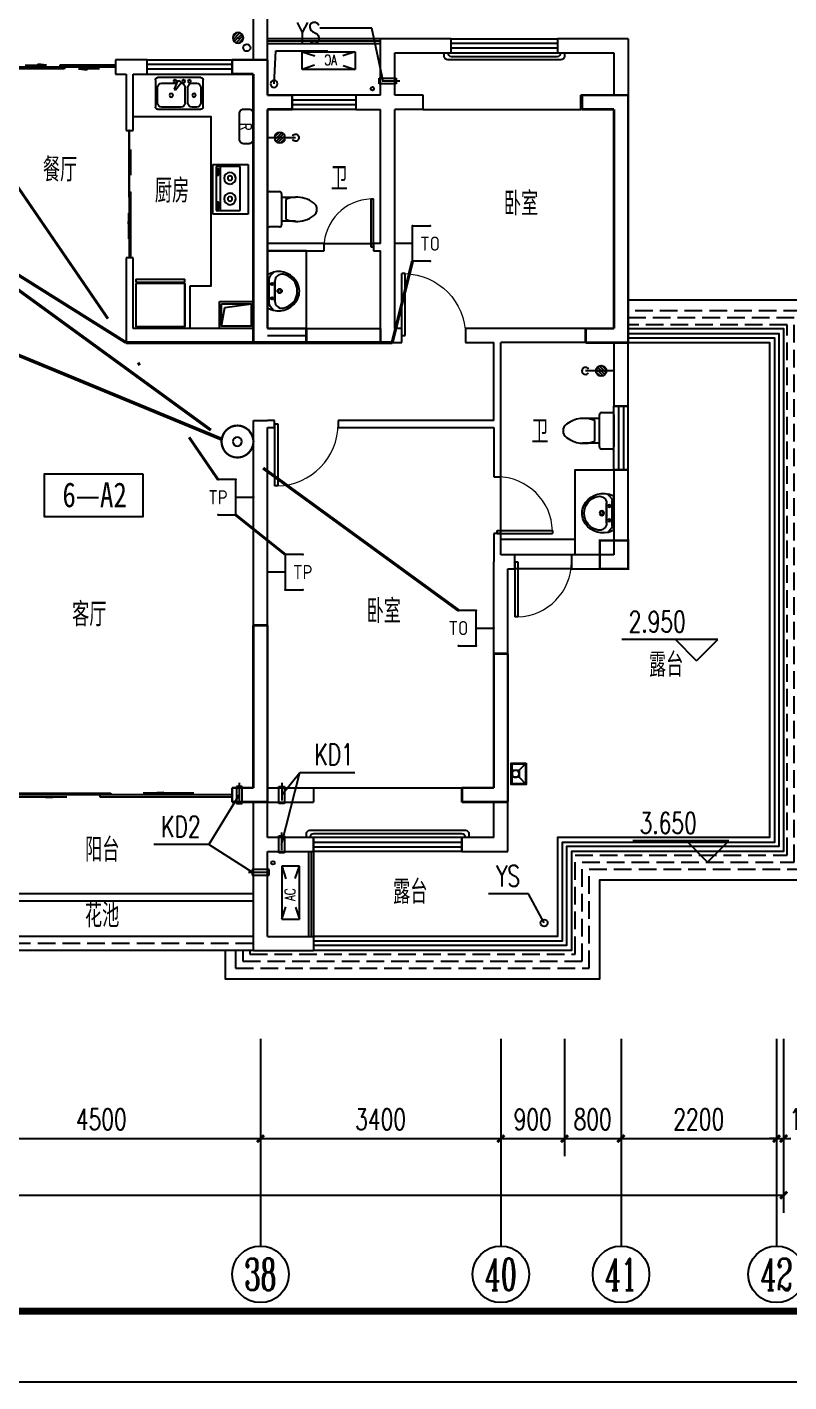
# Model space of a CAD drawing. Extents: x -993182 to -819982, y 169304 to 600104.
# Drawn here: x -845848 to -835075, y 362504 to 381671 of the extents above; entities that cross this region are included whole.
import ezdxf
from ezdxf.enums import TextEntityAlignment as Align

# ---------------------------------------------------------------- set-up
doc = ezdxf.new("R2010")
doc.units = 0
doc.header["$LTSCALE"] = 1000
doc.header["$MEASUREMENT"] = 0
doc.linetypes.add('DASH', pattern=[0.35, 0.25, -0.1])
for name, color, linetype in [('AXIS', 3, 'Continuous'), ('AXIS_TEXT', 7, 'Continuous'), ('DIM_ELEV', 3, 'Continuous'), ('DIM_LEAD', 3, 'Continuous'), ('EQUIP-安防', 3, 'Continuous'), ('EQUIP-通讯', 3, 'Continuous'), ('kan', 146, 'Continuous'), ('KTIAO', 124, 'Continuous'), ('PUB_TEXT', 7, 'Continuous'), ('PUB_TITLE', 146, 'Continuous'), ('VPIPE-污水', 2, 'Continuous'), ('WALL', 4, 'Continuous'), ('WINDOW', 2, 'Continuous'), ('WIRE-信号', 4, 'TG_S'), ('WIRE-网络', 6, 'TG_TD'), ('WIRE-通讯', 4, 'TG_TP'), ('冷凝水管', 6, 'Continuous'), ('家具', 187, 'Continuous'), ('屋面', 139, 'Continuous'), ('文字2', 7, 'Continuous'), ('栏杆', 169, 'Continuous'), ('空调、空调洞', 66, 'Continuous'), ('面层', 215, 'Continuous')]:
    doc.layers.add(name, color=color, linetype=linetype)
doc.layers.add('RENDERING', color=125, linetype='Continuous', lineweight=13)
doc.styles.add('-宋体', font='', dxfattribs={"width": 0.8})
doc.styles.add('_ROMANC', font='romanc__.ttf', dxfattribs={"width": 0.700005})
doc.styles.add('_SIMPLEX', font='SIMPLEX.shx', dxfattribs={"width": 0.75})
doc.styles.add('_TCH_AXIS', font='COMPLEX', dxfattribs={"bigfont": 'GBCBIG'})
doc.styles.add('_TCH_DIM', font='SIMPLEX', dxfattribs={"bigfont": 'GBCBIG'})
doc.styles.add('_TCH_DIM_T3', font='SIMPLEX', dxfattribs={"width": 0.705882, "bigfont": 'GBCBIG'})
doc.styles.add('_TEL_ATTDEF', font='GBENOR', dxfattribs={"width": 0.8, "height": 3, "bigfont": 'GBCBIG'})
doc.styles.add('_TEL_DIM', font='ICED', dxfattribs={"width": 0.8, "height": 3.5, "bigfont": 'BZHZ'})
doc.styles.add('COMPLEX', font='COMPLEX')
doc.styles.add('DIM_FONT', font='simplex_.ttf', dxfattribs={"width": 0.7, "bigfont": 'GBCBIG'})
doc.styles.get("Standard").update_dxf_attribs({"font": 'gbenor.shx', "bigfont": 'gbcbig.shx'})
doc.styles.add('TG_LINETYPE', font='ICED', dxfattribs={"width": 0.8, "height": 2, "bigfont": 'BZHZ'})
doc.styles.get('-宋体').set_extended_font_data('SimSun')
doc.linetypes.add('TG_S', pattern='A,1,-0.3,["S",TG_LINETYPE,S=0.1,R=0,X=-0.23,Y=-0.1],0', length=1.3)
doc.linetypes.add('TG_TD', pattern='A,1,-0.45,["TD",TG_LINETYPE,S=0.1,R=0,X=-0.38,Y=-0.1],0', length=1.45)
doc.linetypes.add('TG_TD+TV', pattern='A,1,-0.9,["TD+TV",TG_LINETYPE,S=0.1,R=0,X=-0.82,Y=-0.1],0', length=1.9)
doc.linetypes.add('TG_TP', pattern='A,1,-0.45,["TP",TG_LINETYPE,S=0.1,R=0,X=-0.38,Y=-0.1],0', length=1.45)
doc.linetypes.add('TG_WS', pattern='A,1,-0.45,["WS",TG_LINETYPE,S=0.1,R=0,X=-0.38,Y=-0.1],0', length=1.45)
doc.dimstyles.new('_TCH_ARCH&&100', dxfattribs={"dimtxt": 297.5, "dimasz": 100, "dimexe": 250, "dimexo": 300, "dimgap": 126.25, "dimtad": 1, "dimdec": 0, "dimzin": 0, "dimdsep": 46, "dimtxsty": '_TCH_DIM_T3', "dimblk": 'ARCHTICK', "dimcen": 0.09, "dimclrt": 7, "dimazin": 2, "dimtfac": 1, "dimtdec": 0, "dimtix": 1, "dimtmove": 2, "dimatfit": 3, "dimfxl": 0, "dimtolj": 1, "dimtzin": 0, "dimarcsym": 0})

# ---------------------------------------------------------------- blocks, each defined once
blk = doc.blocks.new('ASDGFSDFGGDF')
at = {"layer": '家具'}
for p, q in [((695, -609), (695, 0)), ((695, -609), (695, 0)), ((0, -670), (0, -629)), ((0, -629), (28, -629)), ((0, -670), (695, -670)), ((28, -629), (28, -609)), ((695, -609), (666, -609)), ((666, -609), (666, -629)), ((666, -629), (695, -629)), ((695, -629), (695, -670))]:
    blk.add_line(p, q, dxfattribs=at)
for points in [[(0, -609), (0, 0), (695, 0), (695, -609)], [(666, -609), (28, -609), (28, -629), (666, -629)]]:
    blk.add_lwpolyline(points, close=True, dxfattribs=at)
blk = doc.blocks.new('sdfdsfgf')
at = {"layer": '家具'}
for points in [[(1414289, 21341), (1413809, 21341), (1413809, 20961), (1414289, 20961), (1414289, 21341)], [(1414259, 20991), (1414211, 21259), (1413839, 21311)]]:
    blk.add_lwpolyline(points, dxfattribs=at)
blk.add_lwpolyline([(1414259, 21311), (1413839, 21311), (1413839, 20991), (1414259, 20991)], close=True, dxfattribs=at)
blk = doc.blocks.new('A$C685A49D5')
at = {"layer": '家具'}
for p, q in [((0, 31), (0, 419)), ((31, 450), (644, 450)), ((340, 402), (325, 393)), ((369, 391), (408, 287)), ((675, 419), (675, 31)), ((31, 307), (31, 92)), ((153, 368), (92, 368)), ((215, 92), (215, 307)), ((256, 307), (256, 92)), ((390, 277), (320, 363)), ((583, 368), (377, 368)), ((408, 287), (390, 277)), ((644, 92), (644, 307)), ((644, 0), (31, 0)), ((92, 31), (153, 31)), ((317, 31), (583, 31))]:
    blk.add_line(p, q, dxfattribs=at)
for centre, radius in [((194, 399), 20.5), ((276, 399), 20.5), ((399, 399), 20.5), ((128, 199), 25.6), ((450, 199), 25.6)]:
    blk.add_circle(centre, radius, dxfattribs=at)
for centre, radius, start, end in [((31, 419), 30.7, 90, 180), ((335, 376), 20.5, 120, 219.4623), ((350, 384), 20.5, 20.5377, 120), ((644, 419), 30.7, 0, 90), ((92, 307), 61.4, 90, 180), ((153, 307), 61.4, 0, 90), ((317, 307), 61.4, 90, 180), ((583, 307), 61.4, 0, 90), ((31, 31), 30.7, 180, 270), ((92, 92), 61.4, 180, 270), ((153, 92), 61.4, 270, 0), ((317, 92), 61.4, 180, 270), ((583, 92), 61.4, 270, 0), ((644, 31), 30.7, 270, 0)]:
    blk.add_arc(centre, radius, start, end, dxfattribs=at)
at = {"layer": '家具', "style": 'DIM_FONT', "width": 0.8, "flags": 9}
for tag in ['YSIZE', 'XSIZE']:
    blk.add_attdef(tag, (338, 450), '', height=0.5, rotation=270, dxfattribs=at)
blk = doc.blocks.new('$plan$00001601')
at = {"layer": '家具'}
for p, q in [((-350, 16), (350, 16)), ((-350, -484), (-350, 16)), ((350, 16), (350, -484)), ((-323, -98), (-323, -440)), ((299, -98), (-323, -98)), ((299, -440), (299, -98)), ((350, -484), (-350, -484)), ((-323, -384), (299, -384)), ((-323, -440), (299, -440)), ((-291, -407), (-291, -418)), ((-216, -416), (-280, -416)), ((-280, -416), (-280, -433)), ((-280, -433), (-216, -433)), ((-216, -433), (-216, -416)), ((-199, -408), (-199, -418)), ((182, -407), (182, -418)), ((193, -416), (193, -433)), ((257, -416), (193, -416)), ((193, -433), (257, -433)), ((257, -433), (257, -416)), ((274, -408), (274, -418))]:
    blk.add_line(p, q, dxfattribs=at)
for points in [[(-199, -408, 0.259034), (-201, -404, 0.076276), (-213, -399, 0.036515), (-226, -397, 0.026615), (-245, -396, 0.026615), (-264, -397, 0.036515), (-277, -399, 0.076276), (-289, -404, 0.259034), (-291, -408, 0.078462), (-291, -409, 0.056762)], [(-199, -418, 0.259034), (-201, -415, 0.076276), (-213, -410, 0.036515), (-226, -407, 0.026615), (-245, -406, 0.026615), (-264, -407, 0.036515), (-277, -410, 0.076276), (-289, -415, 0.259034), (-291, -418, 0.259034), (-289, -422, 0.056762), (-280, -426, 0.036515)], [(-216, -427, 0.008736), (-213, -427, 0.076276), (-201, -422, 0.259034), (-199, -418, 0.259034)], [(274, -408, 0.259034), (272, -404, 0.076276), (260, -399, 0.036515), (247, -397, 0.026615), (228, -396, 0.026615), (209, -397, 0.036515), (196, -399, 0.076276), (184, -404, 0.259034), (182, -408, 0.078462), (182, -409, 0.056762)], [(274, -418, 0.259034), (272, -415, 0.076276), (260, -410, 0.036515), (247, -407, 0.026615), (228, -406, 0.026615), (209, -407, 0.036515), (196, -410, 0.076276), (184, -415, 0.259034), (182, -418, 0.259034), (184, -422, 0.056762), (193, -426, 0.036515)], [(257, -427, 0.008736), (260, -427, 0.076276), (272, -422, 0.259034), (274, -418, 0.259034)]]:
    blk.add_lwpolyline(points, format="xyb", dxfattribs=at)
for centre, radius, start, end in [((-158, -243), 82.5, 0.964, 0), ((134, -243), 82.5, 180, 179.036), ((-158, -243), 31.6, 0.6532, 0), ((134, -243), 31.6, 180, 179.3468)]:
    blk.add_arc(centre, radius, start, end, dxfattribs=at)
blk = doc.blocks.new('A$C3451006C')
blk.add_lwpolyline([(-50, 330), (-50, -30, 0.414214), (10, -90), (90, -90, 0.414214), (150, -30), (150, 330, 0.414214), (90, 390), (10, 390, 0.414214)], format="xyb", close=True)
at = {"style": '_SIMPLEX', "width": 0.8}
blk.add_text('R', height=150, rotation=270, dxfattribs=at).set_placement((-32, 144), align=Align.CENTER)
blk = doc.blocks.new('90304092557924')
at = {"layer": 'KTIAO'}
for p, q in [((-375, 125), (-198, 66)), ((-375, 125), (-375, -125)), ((375, 125), (-375, 125)), ((375, 125), (198, 66)), ((375, -125), (375, 125)), ((-203, -68), (-375, -125)), ((-375, -125), (375, -125)), ((200, -67), (375, -125))]:
    blk.add_line(p, q, dxfattribs=at)
at = {"layer": 'KTIAO', "style": '_ROMANC', "width": 0.7}
blk.add_text('AC', height=148.6, dxfattribs=at).set_placement((-113, -66))
at = {"layer": 'KTIAO', "style": 'DIM_FONT', "oblique": 0, "width": 0.6, "flags": 9}
for tag in ['XSIZE', 'YSIZE']:
    blk.add_attdef(tag, (-375, -125), '', height=0.5, dxfattribs=at)
blk = doc.blocks.new('M_E6')
for p, q in [((-240, 0), (-270, -79)), ((240, 0), (-240, 0)), ((-237, 0), (239, 0)), ((240, 0), (270, -79)), ((-213, -36), (-271, -91)), ((-179, -23), (181, -23)), ((141, -105), (-141, -105)), ((-141, -105), (141, -105)), ((217, -37), (274, -95))]:
    blk.add_line(p, q)
for centre, radius in [((-99, -65), 16.3), ((2, -172), 31.6), ((2, -172), 23), ((101, -65), 16.3)]:
    blk.add_circle(centre, radius)
for centre, radius, start, end in [((28, -152), 307, 166.1751, 244.7296), ((-141, -205), 100, 90, 190.5602), ((-179, -73), 50, 90, 133.181), ((-28, -152), 307, 297.0639, 13.8249), ((141, -205), 100, 349.4398, 90), ((181, -73), 50, 44.5607, 90), ((0, -179), 243, 190.5602, 349.4398), ((0, -201), 250, 245.8071, 296.4628), ((28, -152), 307, 266.589, 266.5936)]:
    blk.add_arc(centre, radius, start, end)
at = {"width": 0.8, "flags": 9}
for tag in ['XSIZE', 'YSIZE']:
    blk.add_attdef(tag, (0, 0), '', height=0.5, dxfattribs=at)
blk = doc.blocks.new('1')
for p, q in [((-550, -239), (-550, 201)), ((-520, 231), (-380, 231)), ((-350, 201), (-350, 151)), ((-350, 151), (-350, -189)), ((-350, 151), (-154, 151)), ((-289, 121), (-289, -159)), ((-154, -189), (-350, -189)), ((-350, -189), (-350, -239)), ((-380, -269), (-520, -269))]:
    blk.add_line(p, q)
for centre, radius, start, end in [((-520, 201), 30, 90, 180), ((-380, 201), 30, 360, 90), ((-137, -247), 398, 92.544, 112.5495), ((-137, -247), 398, 53.3619, 92.544), ((40, -19), 110, 303.4509, 56.5491), ((-137, 208), 398, 247.4505, 267.456), ((-137, 208), 398, 267.456, 306.6381), ((-520, -239), 30, 180, 270), ((-380, -239), 30, 270, 360)]:
    blk.add_arc(centre, radius, start, end)
blk = doc.blocks.new('A$C6A1B0631')
at = {"layer": '家具'}
for p, q in [((0, 527), (0, 667)), ((30, 697), (470, 697)), ((500, 667), (500, 527)), ((470, 497), (30, 497)), ((80, 497), (80, 267)), ((390, 437), (110, 437)), ((420, 497), (420, 267))]:
    blk.add_line(p, q, dxfattribs=at)
for centre, radius, start, end in [((30, 667), 30, 90, 180), ((470, 667), 30, 0, 90), ((30, 527), 30, 180, 270), ((477, 284), 398, 157.4505, 216.6381), ((23, 284), 398, 323.3619, 22.5495), ((470, 527), 30, 270, 0), ((250, 108), 110, 213.4509, 326.5491)]:
    blk.add_arc(centre, radius, start, end, dxfattribs=at)
blk = doc.blocks.new('$lvtry$00000168')
at = {"color": 0}
blk.add_line((0, 0), (0, -395), dxfattribs=at)
blk.add_arc((0, -395), 50, 121.0332, 58.9668, dxfattribs=at)
for p in [(0, 0), (0, -223)]:
    blk.add_point(p, dxfattribs=at)
blk = doc.blocks.new('$lvtry$00000171')
for p, q in [((-74, 11), (-11, 74)), ((-70, -27), (27, 70)), ((-53, -53), (53, 53)), ((-27, -70), (70, 27)), ((11, -74), (74, -11))]:
    blk.add_line(p, q)
blk.add_circle((0, 0), 75)
blk.add_point((0, 0))
blk = doc.blocks.new('A$C6BE329BC')
at = {"layer": '家具'}
blk.add_blockref('$lvtry$00000168', (75, 445), dxfattribs=at)
at = {"layer": '家具', "rotation": 180}
blk.add_blockref('$lvtry$00000171', (75, 271), dxfattribs=at)
blk = doc.blocks.new('TRHH')
at = {"color": 6}
for centre in [(-249202, -461390), (-252617, -471151)]:
    blk.add_circle(centre, 50, dxfattribs=at)
blk = doc.blocks.new('A$C72BA2012')
at = {"color": 6}
for p, q in [((100, 200), (0, 300)), ((11, 290), (10, 290)), ((10, 290), (10, 10)), ((200, 290), (10, 290)), ((200, 10), (200, 290)), ((100, 100), (0, 0)), ((10, 10), (200, 10))]:
    blk.add_line(p, q, dxfattribs=at)
blk.add_lwpolyline([(0, 300), (0, 0), (210, 0), (210, 300), (0, 300)], dxfattribs=at)
blk.add_lwpolyline([(200, 100), (200, 200), (100, 200), (100, 100)], close=True, dxfattribs=at)
blk.add_circle((150, 150), 50, dxfattribs=at)
blk = doc.blocks.new('q2')
at = {"color": 3, "const_width": 35}
for points in [[(-477546, -362041), (-477046, -362041)], [(-477546, -362241), (-477546, -362041)], [(-477046, -362541), (-477046, -362041)], [(-477546, -362241), (-477246, -362241)], [(-477246, -362741), (-477246, -362241)], [(-477046, -362541), (-476696, -362541)], [(-476696, -362541), (-476696, -362741)], [(-472596, -362541), (-471946, -362541)], [(-472596, -362741), (-472596, -362541)], [(-471946, -366041), (-471946, -362541)], [(-477246, -366041), (-477246, -362741)], [(-477046, -365841), (-477046, -362741)], [(-477046, -362741), (-476696, -362741)], [(-472596, -362741), (-472146, -362741)], [(-472146, -365841), (-472146, -362741)], [(-477046, -365841), (-476496, -365841)], [(-476496, -365841), (-476496, -366041)], [(-472546, -365841), (-472146, -365841)], [(-472546, -366041), (-472546, -365841)], [(-477246, -366041), (-476496, -366041)], [(-472546, -366041), (-471946, -366041)], [(-477246, -372341), (-477246, -370041)], [(-477246, -370041), (-477046, -370041)], [(-477046, -372541), (-477046, -370041)], [(-473846, -372341), (-473846, -370441)], [(-473846, -370441), (-473646, -370441)], [(-473646, -372541), (-473646, -370441)], [(-477546, -372341), (-477246, -372341)], [(-477546, -372541), (-477546, -372341)], [(-474296, -372341), (-473846, -372341)], [(-474296, -372541), (-474296, -372341)], [(-477546, -372541), (-477046, -372541)], [(-474296, -372541), (-473646, -372541)]]:
    blk.add_lwpolyline(points, dxfattribs=at)
blk.add_lwpolyline([(-472346, -368841), (-472346, -369241), (-471946, -369241), (-471946, -368841)], close=True, dxfattribs=at)
blk = doc.blocks.new('A$C06D6341B')
at = {"layer": '空调、空调洞', "linetype": 'DASH'}
for p, q in [((80, 290), (0, 290)), ((0, 290), (0, 50)), ((40, 0), (40, 340)), ((80, 50), (80, 290)), ((0, 50), (80, 50))]:
    blk.add_line(p, q, dxfattribs=at)
blk = doc.blocks.new('kt')
at = {"layer": 'DIM_LEAD'}
for p, q in [((-393367, -787455), (-394104, -787455)), ((-393207, -788204), (-393367, -787455)), ((-393207, -788204), (-393367, -787455)), ((-393207, -788204), (-393367, -787455)), ((-393207, -788204), (-393367, -787455)), ((-393207, -788204), (-393367, -787455)), ((-394644, -799004), (-394388, -797985)), ((-394644, -799004), (-394388, -797985)), ((-394644, -799004), (-394388, -797985)), ((-394644, -799004), (-394388, -797985)), ((-394644, -799004), (-394388, -797985)), ((-394642, -798304), (-394388, -797985)), ((-394388, -797985), (-393607, -797985)), ((-395244, -798304), (-395672, -799004)), ((-395244, -798304), (-395672, -799004)), ((-395244, -798304), (-395672, -799004)), ((-395244, -798304), (-395672, -799004)), ((-395244, -798304), (-395672, -799004)), ((-395672, -799004), (-396453, -799004)), ((-395062, -799397), (-395672, -799004))]:
    blk.add_line(p, q, dxfattribs=at)
at = {"layer": 'VPIPE-污水'}
blk.add_circle((-395136, -787733, -76424), 50, dxfattribs=at)
at = {"layer": '冷凝水管'}
for centre in [(-393360, -788311, -76424), (-394766, -799264, -76424)]:
    blk.add_circle(centre, 25, dxfattribs=at)
at = {"layer": '家具', "yscale": -1, "rotation": 90.00000000000001}
blk.add_blockref('$lvtry$00000171', (-395260, -787592, -76424), dxfattribs=at)
at = {"layer": '空调、空调洞', "xscale": -1}
for p, rotation in [((-392974, -788164, -76424), 90), ((-394682, -798134, -76424), 180), ((-394684, -798834, -76424), 180)]:
    blk.add_blockref('A$C06D6341B', p, dxfattribs=dict(at, rotation=rotation))
at = {"layer": '空调、空调洞'}
for p, rotation in [((-395204, -798134, -76424), 180), ((-395112, -799357, -76424), 270)]:
    blk.add_blockref('A$C06D6341B', p, dxfattribs=dict(at, rotation=rotation))
at = {"layer": 'DIM_LEAD', "color": 7, "style": '_TCH_DIM', "width": 0.705882}
for s, p in [('KD1', (-394182, -797880)), ('KD2', (-396348, -798899))]:
    blk.add_text(s, height=297.5, dxfattribs=at).set_placement(p)
blk = doc.blocks.new('$DorLib2D$00000131')
at = {"color": 0, "linetype": 'Continuous'}
for p, q in [((0.15, 0.125), (0.2319, 0.1973)), ((0.2319, 0.1973), (0.2319, 0.125)), ((-0.5, 0.125), (-0.5, 0)), ((0.0192, 0.125), (-0.5, 0.125)), ((0.0192, 0), (0.0192, 0.125)), ((0.35, 0.125), (0.15, 0.125)), ((-0.5, 0), (0.0192, 0)), ((-0.024, 0), (0.5, 0)), ((-0.024, -0.125), (-0.024, 0)), ((0.5, 0), (0.5, -0.125)), ((-0.35, -0.125), (-0.15, -0.125)), ((-0.2319, -0.1973), (-0.2319, -0.125)), ((-0.15, -0.125), (-0.2319, -0.1973)), ((0.5, -0.125), (-0.024, -0.125))]:
    blk.add_line(p, q, dxfattribs=at)
blk = doc.blocks.new('$DorLib2D$00000001')
for p, q in [((0.45, 0.975), (0.5, 0.975)), ((0.45, 0), (0.45, 0.975)), ((0.5, 0), (0.5, 0.975)), ((0.5, 0), (0.45, 0))]:
    blk.add_line(p, q)
at = {"lineweight": 13}
blk.add_arc((0.475, 0), 0.975, 91.4693, 180, dxfattribs=at)
blk = doc.blocks.new('$WINLIB2D$00000001')
at = {"color": 0}
for points in [[(-0.5, 0.5), (-0.5, -0.5)], [(-0.5, 0.5), (0.5, 0.5)], [(0.5, -0.5), (0.5, 0.5)], [(0.5, 0.1667), (-0.5, 0.1667)], [(0.5, -0.1667), (-0.5, -0.1667)], [(-0.5, -0.5), (0.5, -0.5)]]:
    blk.add_lwpolyline(points, dxfattribs=at)
blk = doc.blocks.new('_AXISO')
blk.add_circle((0, 0), 0.5)
at = {"layer": 'AXIS_TEXT', "style": 'COMPLEX', "width": 1.041667}
blk.add_attdef('A', text='', height=0.56, dxfattribs=at).set_placement((-0.25, -0.28), (0.25, -0.28), align=Align.FIT)
blk = doc.blocks.new('_ArchTick')
at = {"color": 0, "linetype": 'ByBlock', "const_width": 0.4}
blk.add_lwpolyline([(-0.5, -0.5), (0.5, 0.5)], dxfattribs=at)
blk = doc.blocks.new('*D352')
at = {"layer": 'AXIS', "color": 0, "lineweight": -2}
for p, q in [((-256409, -376960), (-256409, -379424)), ((-196309, -376960), (-196309, -379424)), ((-256409, -379174), (-196309, -379174))]:
    blk.add_line(p, q, dxfattribs=at)
at = {"layer": 'Defpoints', "color": 0}
for p in [(-256409, -376660), (-196309, -376660), (-196309, -379174)]:
    blk.add_point(p, dxfattribs=at)
at = {"layer": 'AXIS', "color": 0, "lineweight": -2, "xscale": 100, "yscale": 100, "zscale": 100, "rotation": 180}
blk.add_blockref('_ArchTick', (-256409, -379174), dxfattribs=at)
at = {"layer": 'AXIS', "color": 0, "lineweight": -2, "xscale": 100, "yscale": 100, "zscale": 100}
blk.add_blockref('_ArchTick', (-196309, -379174), dxfattribs=at)
at = {"layer": 'AXIS', "color": 7, "insert": (-226359, -378899), "char_height": 297.5, "attachment_point": 5, "style": '_TCH_DIM_T3'}
blk.add_mtext('\\A1;60100', dxfattribs=at)
blk = doc.blocks.new('*D374')
at = {"layer": 'AXIS', "color": 0, "lineweight": -2}
for p, q in [((-208209, -376960), (-208209, -378624)), ((-203709, -376960), (-203709, -378624)), ((-208209, -378374), (-203709, -378374))]:
    blk.add_line(p, q, dxfattribs=at)
at = {"layer": 'Defpoints', "color": 0}
for p in [(-208209, -376660), (-203709, -376660), (-203709, -378374)]:
    blk.add_point(p, dxfattribs=at)
at = {"layer": 'AXIS', "color": 0, "lineweight": -2, "xscale": 100, "yscale": 100, "zscale": 100, "rotation": 180}
blk.add_blockref('_ArchTick', (-208209, -378374), dxfattribs=at)
at = {"layer": 'AXIS', "color": 0, "lineweight": -2, "xscale": 100, "yscale": 100, "zscale": 100}
blk.add_blockref('_ArchTick', (-203709, -378374), dxfattribs=at)
at = {"layer": 'AXIS', "color": 7, "insert": (-205959, -378099), "char_height": 297.5, "attachment_point": 5, "style": '_TCH_DIM_T3'}
blk.add_mtext('\\A1;4500', dxfattribs=at)
blk = doc.blocks.new('*D375')
at = {"layer": 'AXIS', "color": 0, "lineweight": -2}
for p, q in [((-203709, -376960), (-203709, -378624)), ((-200309, -376960), (-200309, -378624)), ((-203709, -378374), (-200309, -378374))]:
    blk.add_line(p, q, dxfattribs=at)
at = {"layer": 'Defpoints', "color": 0}
for p in [(-203709, -376660), (-200309, -376660), (-200309, -378374)]:
    blk.add_point(p, dxfattribs=at)
at = {"layer": 'AXIS', "color": 0, "lineweight": -2, "xscale": 100, "yscale": 100, "zscale": 100, "rotation": 180}
blk.add_blockref('_ArchTick', (-203709, -378374), dxfattribs=at)
at = {"layer": 'AXIS', "color": 0, "lineweight": -2, "xscale": 100, "yscale": 100, "zscale": 100}
blk.add_blockref('_ArchTick', (-200309, -378374), dxfattribs=at)
at = {"layer": 'AXIS', "color": 7, "insert": (-202009, -378099), "char_height": 297.5, "attachment_point": 5, "style": '_TCH_DIM_T3'}
blk.add_mtext('\\A1;3400', dxfattribs=at)
blk = doc.blocks.new('*D376')
at = {"layer": 'AXIS', "color": 0, "lineweight": -2}
for p, q in [((-200309, -376960), (-200309, -378624)), ((-199409, -376960), (-199409, -378624)), ((-200309, -378374), (-199409, -378374))]:
    blk.add_line(p, q, dxfattribs=at)
at = {"layer": 'Defpoints', "color": 0}
for p in [(-200309, -376660), (-199409, -376660), (-199409, -378374)]:
    blk.add_point(p, dxfattribs=at)
at = {"layer": 'AXIS', "color": 0, "lineweight": -2, "xscale": 100, "yscale": 100, "zscale": 100, "rotation": 180}
blk.add_blockref('_ArchTick', (-200309, -378374), dxfattribs=at)
at = {"layer": 'AXIS', "color": 0, "lineweight": -2, "xscale": 100, "yscale": 100, "zscale": 100}
blk.add_blockref('_ArchTick', (-199409, -378374), dxfattribs=at)
at = {"layer": 'AXIS', "color": 7, "insert": (-199859, -378099), "char_height": 297.5, "attachment_point": 5, "style": '_TCH_DIM_T3'}
blk.add_mtext('\\A1;900', dxfattribs=at)
blk = doc.blocks.new('*D377')
at = {"layer": 'AXIS', "color": 0, "lineweight": -2}
for p, q in [((-199409, -376960), (-199409, -378624)), ((-198609, -376960), (-198609, -378624)), ((-199409, -378374), (-198609, -378374))]:
    blk.add_line(p, q, dxfattribs=at)
at = {"layer": 'Defpoints', "color": 0}
for p in [(-199409, -376660), (-198609, -376660), (-198609, -378374)]:
    blk.add_point(p, dxfattribs=at)
at = {"layer": 'AXIS', "color": 0, "lineweight": -2, "xscale": 100, "yscale": 100, "zscale": 100, "rotation": 180}
blk.add_blockref('_ArchTick', (-199409, -378374), dxfattribs=at)
at = {"layer": 'AXIS', "color": 0, "lineweight": -2, "xscale": 100, "yscale": 100, "zscale": 100}
blk.add_blockref('_ArchTick', (-198609, -378374), dxfattribs=at)
at = {"layer": 'AXIS', "color": 7, "insert": (-199009, -378099), "char_height": 297.5, "attachment_point": 5, "style": '_TCH_DIM_T3'}
blk.add_mtext('\\A1;800', dxfattribs=at)
blk = doc.blocks.new('*D378')
at = {"layer": 'AXIS', "color": 0, "lineweight": -2}
for p, q in [((-198609, -376960), (-198609, -378624)), ((-196409, -376960), (-196409, -378624)), ((-198609, -378374), (-196409, -378374))]:
    blk.add_line(p, q, dxfattribs=at)
at = {"layer": 'Defpoints', "color": 0}
for p in [(-198609, -376660), (-196409, -376660), (-196409, -378374)]:
    blk.add_point(p, dxfattribs=at)
at = {"layer": 'AXIS', "color": 0, "lineweight": -2, "xscale": 100, "yscale": 100, "zscale": 100, "rotation": 180}
blk.add_blockref('_ArchTick', (-198609, -378374), dxfattribs=at)
at = {"layer": 'AXIS', "color": 0, "lineweight": -2, "xscale": 100, "yscale": 100, "zscale": 100}
blk.add_blockref('_ArchTick', (-196409, -378374), dxfattribs=at)
at = {"layer": 'AXIS', "color": 7, "insert": (-197509, -378099), "char_height": 297.5, "attachment_point": 5, "style": '_TCH_DIM_T3'}
blk.add_mtext('\\A1;2200', dxfattribs=at)
blk = doc.blocks.new('*D379')
at = {"layer": 'AXIS', "color": 0, "lineweight": -2}
for p, q in [((-196409, -376960), (-196409, -378624)), ((-196309, -376960), (-196309, -378624)), ((-196409, -378374), (-196509, -378374)), ((-196409, -378374), (-196309, -378374)), ((-196309, -378374), (-196209, -378374))]:
    blk.add_line(p, q, dxfattribs=at)
at = {"layer": 'Defpoints', "color": 0}
for p in [(-196409, -376660), (-196309, -376660), (-196309, -378374)]:
    blk.add_point(p, dxfattribs=at)
at = {"layer": 'AXIS', "color": 0, "lineweight": -2, "xscale": 100, "yscale": 100, "zscale": 100}
blk.add_blockref('_ArchTick', (-196409, -378374), dxfattribs=at)
at = {"layer": 'AXIS', "color": 0, "lineweight": -2, "xscale": 100, "yscale": 100, "zscale": 100, "rotation": 180}
blk.add_blockref('_ArchTick', (-196309, -378374), dxfattribs=at)
at = {"layer": 'AXIS', "color": 7, "insert": (-195959, -378099), "char_height": 297.5, "attachment_point": 5, "style": '_TCH_DIM_T3'}
blk.add_mtext('\\A1;100', dxfattribs=at)
blk = doc.blocks.new('$equip$00001847')
for p, q in [((-0.5, 0.499), (-0.5, 0.999)), ((0.5, 0.999), (0.5, 0.499)), ((0.5, 0.499), (-0.5, 0.499)), ((0, 0.5), (0, 0))]:
    blk.add_line(p, q)
for p in [(-0.5, 0.999), (0.5, 0.999), (-0.5, 0.499), (0.5, 0.499), (0, 0)]:
    blk.add_point(p)
at = {"color": 7, "style": '_TEL_DIM'}
blk.add_attdef('$TEXT$', text='', height=0.4, dxfattribs=at).set_placement((0, 0.999), align=Align.MIDDLE_CENTER)
at = {"color": 7, "style": '_TEL_DIM', "flags": 1}
blk.add_attdef('A', text='', height=0.00002, dxfattribs=at).set_placement((0, 0), align=Align.MIDDLE_CENTER)
blk = doc.blocks.new('$equip$00002479')
at = {"const_width": 0.04}
blk.add_lwpolyline([(-0.3, 0, 1), (0.3, 0, 1), (-0.3, 0, 0.942883)], format="xyb", dxfattribs=at)
for radius in [0.3, 0.0841]:
    blk.add_circle((0, 0), radius)
for p in [(0, 0.3), (-0.3, 0), (0.3, 0), (0, -0.3)]:
    blk.add_point(p)
at = {"color": 7, "style": '_TEL_DIM', "flags": 1}
blk.add_attdef('A', text='', height=0.00002, dxfattribs=at).set_placement((0, 0), align=Align.MIDDLE_CENTER)
blk = doc.blocks.new('5#、7#楼参照')
at = {"color": 6}
blk.add_circle((-199696.8, -375322), 50, dxfattribs=at)
at = {"layer": 'AXIS'}
for p, q in [((-203708.8, -378451.5), (-203708.8, -379893.6)), ((-200308.8, -378451.5), (-200308.8, -379893.6)), ((-198608.8, -378451.5), (-198608.8, -379893.6)), ((-196408.8, -378451.5), (-196408.8, -379893.6))]:
    blk.add_line(p, q, dxfattribs=at)
at = {"layer": 'DIM_ELEV'}
for p, q in [((-197240, -371313.1), (-198598, -371313.1)), ((-197540, -371613.1), (-197840, -371313.1)), ((-197540, -371613.1), (-197240, -371313.1)), ((-197084, -374162), (-198442, -374162)), ((-197384, -374462), (-197684, -374162)), ((-197384, -374462), (-197084, -374162))]:
    blk.add_line(p, q, dxfattribs=at)
at = {"layer": 'DIM_LEAD'}
for p, q in [((-203515.6, -363451), (-203492.3, -362985.6)), ((-203492.3, -362985.6), (-202753, -362985.6)), ((-199918.5, -374912), (-200482.4, -374912)), ((-199696.8, -375322), (-199918.5, -374912))]:
    blk.add_line(p, q, dxfattribs=at)
at = {"layer": 'kan'}
blk.add_line((-202958.8, -374312), (-202958.8, -375512), dxfattribs=at)
for points in [[(-202008.8, -362812), (-203608.8, -362812)], [(-198508.8, -366912), (-196308.8, -366912), (-196308.8, -374312), (-199308.8, -374312), (-199308.8, -375712), (-202958.8, -375712)], [(-198508.8, -367112), (-196508.8, -367112), (-196508.8, -374112), (-199508.8, -374112), (-199508.8, -375512), (-202958.8, -375512)], [(-203808.8, -375512), (-208108.8, -375512)], [(-203808.8, -375712), (-208108.8, -375712)]]:
    blk.add_lwpolyline(points, dxfattribs=at)
at = {"layer": 'kan', "color": 124, "elevation": 0}
for points in [[(-203808.8, -374912), (-208108.8, -374912), (-208108.8, -374912)], [(-203808.8, -375012), (-208108.8, -375012)]]:
    blk.add_lwpolyline(points, dxfattribs=at)
at = {"layer": 'kan', "linetype": 'DASH'}
for points in [[(-203808.8, -375612), (-208108.8, -375612)], [(-200408.8, -375512), (-202958.8, -375512)]]:
    blk.add_lwpolyline(points, dxfattribs=at)
at = {"layer": 'PUB_TITLE'}
blk.add_lwpolyline([(-265242.7, -381815.5), (-181142.7, -381815.5), (-181142.7, -322415.5), (-265242.7, -322415.5)], close=True, dxfattribs=at)
at = {"layer": 'PUB_TITLE', "const_width": 100}
blk.add_lwpolyline([(-262742.7, -380815.5), (-182142.7, -380815.5), (-182142.7, -323415.5), (-262742.7, -323415.5)], close=True, dxfattribs=at)
at = {"layer": 'WALL'}
for p, q in [((-203608.8, -363212), (-203608.8, -361212)), ((-203808.8, -363112), (-203808.8, -361512)), ((-201008.8, -362812), (-202008.8, -362812)), ((-202008.8, -363612), (-202008.8, -362812)), ((-201008.8, -363012), (-201008.8, -362812)), ((-198508.8, -362812), (-199508.8, -362812)), ((-199508.8, -362812), (-199508.8, -363012)), ((-198508.8, -362812), (-198508.8, -363712)), ((-201808.8, -363012), (-201008.8, -363012)), ((-201808.8, -363612), (-201808.8, -363012)), ((-199508.8, -363012), (-198708.8, -363012)), ((-198708.8, -363012), (-198708.8, -363612)), ((-205508.8, -363112), (-205758.8, -363112)), ((-205758.8, -363112), (-205758.8, -363312)), ((-205308.8, -363112), (-205508.8, -363112)), ((-205308.8, -363312), (-205308.8, -363112)), ((-203808.8, -363112), (-204108.8, -363112)), ((-204108.8, -363112), (-204108.8, -363312)), ((-203608.8, -363212), (-203608.8, -363612)), ((-205758.8, -363312), (-205608.8, -363312)), ((-205608.8, -363312), (-205608.8, -364112)), ((-205508.8, -364112), (-205508.8, -363312)), ((-205508.8, -363312), (-205308.8, -363312)), ((-204108.8, -363312), (-203808.8, -363312)), ((-203808.8, -363312), (-203808.8, -363712)), ((-203808.8, -363712), (-203808.8, -365712)), ((-203258.8, -363612), (-203608.8, -363612)), ((-203258.8, -363812), (-203258.8, -363612)), ((-202008.8, -363612), (-202358.8, -363612)), ((-202358.8, -363612), (-202358.8, -363812)), ((-201407.8, -363612), (-201808.8, -363612)), ((-201407.8, -363812), (-201407.8, -363612)), ((-198708.8, -363612), (-199177.8, -363612)), ((-199177.8, -363812), (-199177.8, -363612)), ((-198508.8, -363712), (-198508.8, -367012)), ((-203608.8, -363812), (-203258.8, -363812)), ((-203608.8, -363812), (-203608.8, -365712)), ((-202358.8, -363812), (-202008.8, -363812)), ((-202008.8, -365712), (-202008.8, -363812)), ((-201407.8, -363812), (-201808.8, -363812)), ((-201808.8, -365712), (-201808.8, -363812)), ((-198708.8, -363812), (-199177.8, -363812)), ((-198708.8, -363812), (-198708.8, -366912)), ((-205608.8, -364112), (-205508.8, -364112)), ((-203808.8, -365712), (-203808.8, -366912)), ((-202808.8, -365712), (-203608.8, -365712)), ((-202808.8, -365812), (-202808.8, -365712)), ((-202008.8, -365712), (-202108.8, -365712)), ((-202108.8, -365712), (-202108.8, -365812)), ((-201808.8, -366912), (-201808.8, -365712)), ((-203608.8, -365812), (-202808.8, -365812)), ((-203608.8, -365812), (-203608.8, -366912)), ((-202108.8, -365812), (-202008.8, -365812)), ((-202008.8, -366912), (-202008.8, -365812)), ((-205508.8, -365912), (-205608.8, -365912)), ((-205608.8, -365912), (-205608.8, -367112)), ((-205508.8, -366912), (-205508.8, -365912)), ((-203808.8, -366912), (-205508.8, -366912)), ((-203058.8, -366912), (-203608.8, -366912)), ((-203058.8, -367112), (-203058.8, -366912)), ((-202008.8, -366912), (-202008.8, -367112)), ((-201708.8, -366912), (-201808.8, -366912)), ((-201708.8, -367112), (-201708.8, -366912)), ((-200308.8, -366912), (-200808.8, -366912)), ((-200808.8, -366912), (-200808.8, -367112)), ((-198708.8, -366912), (-200308.8, -366912)), ((-198508.8, -368012), (-198508.8, -367012)), ((-203708.8, -367112), (-205608.8, -367112)), ((-203708.8, -367112), (-203058.8, -367112)), ((-202008.8, -367112), (-201908.8, -367112)), ((-201908.8, -367112), (-201708.8, -367112)), ((-200808.8, -367112), (-200408.8, -367112)), ((-200408.8, -368212), (-200408.8, -367112)), ((-200308.8, -368312), (-200308.8, -367112)), ((-198708.8, -367112), (-200308.8, -367112)), ((-198708.8, -367112), (-198708.8, -368012)), ((-198708.8, -368012), (-198508.8, -368012)), ((-203808.8, -368312), (-203808.8, -368212)), ((-203808.8, -368212), (-203608.8, -368212)), ((-203808.8, -373412), (-203808.8, -368312)), ((-203608.8, -368212), (-203608.8, -368212)), ((-203508.8, -368212), (-203608.8, -368212)), ((-203608.8, -373412), (-203608.8, -368312)), ((-203608.8, -368312), (-203508.8, -368312)), ((-203508.8, -368312), (-203508.8, -368212)), ((-200408.8, -368212), (-202608.8, -368212)), ((-202608.8, -368212), (-202608.8, -368312)), ((-202608.8, -368312), (-200408.8, -368312)), ((-200408.8, -368312), (-200408.8, -369012)), ((-200308.8, -369012), (-200308.8, -368312)), ((-198508.8, -368912), (-198708.8, -368912)), ((-198708.8, -368912), (-198708.8, -370112)), ((-198508.8, -370312), (-198508.8, -368912)), ((-200408.8, -369012), (-200308.8, -369012)), ((-200308.8, -369812), (-200408.8, -369812)), ((-200408.8, -369812), (-200408.8, -370212)), ((-200308.8, -370112), (-200308.8, -369812)), ((-200108.8, -370112), (-200308.8, -370112)), ((-200108.8, -370312), (-200108.8, -370112)), ((-198708.8, -370112), (-199308.8, -370112)), ((-199308.8, -370112), (-199308.8, -370312)), ((-200408.8, -373412), (-200408.8, -370212)), ((-200208.8, -370312), (-200108.8, -370312)), ((-200208.8, -373512), (-200208.8, -370312)), ((-199308.8, -370312), (-198508.8, -370312)), ((-203808.8, -373412), (-204108.8, -373412)), ((-204108.8, -373412), (-204108.8, -373612)), ((-203608.8, -373412), (-202958.8, -373412)), ((-202958.8, -373412), (-202958.8, -373612)), ((-200408.8, -373412), (-200858.8, -373412)), ((-200858.8, -373612), (-200858.8, -373412)), ((-200208.8, -374312), (-200208.8, -373512)), ((-204108.8, -373612), (-203808.8, -373612)), ((-203808.8, -374212), (-203808.8, -373612)), ((-203608.8, -374112), (-203608.8, -373612)), ((-203608.8, -373612), (-202958.8, -373612)), ((-200408.8, -373612), (-200858.8, -373612)), ((-200408.8, -374112), (-200408.8, -373612)), ((-202958.8, -374112), (-203608.8, -374112)), ((-202958.8, -374312), (-202958.8, -374112)), ((-200408.8, -374112), (-200858.8, -374112)), ((-200858.8, -374112), (-200858.8, -374312)), ((-203808.8, -375712), (-203808.8, -374212)), ((-203608.8, -374312), (-202958.8, -374312)), ((-203608.8, -375512), (-203608.8, -374312)), ((-200858.8, -374312), (-200208.8, -374312)), ((-203608.8, -375512), (-202958.8, -375512)), ((-202958.8, -375512), (-202958.8, -375712)), ((-203808.8, -375712), (-202958.8, -375712))]:
    blk.add_line(p, q, dxfattribs=at)
at = {"layer": 'WINDOW'}
for p, q in [((-201407.8, -363812), (-199177.8, -363812)), ((-202808.8, -365712), (-202108.8, -365712)), ((-203058.8, -366912), (-202008.8, -366912)), ((-200308.8, -369812, 0), (-200308.8, -369012, 0)), ((-199308.8, -370112, 0), (-200108.8, -370112, 0)), ((-199308.8, -370312, 0), (-200108.8, -370312, 0)), ((-202958.8, -373412), (-200858.8, -373412))]:
    blk.add_line(p, q, dxfattribs=at)
at = {"layer": 'WINDOW', "linetype": 'DASH'}
for p, q in [((-203058.8, -366912), (-203058.8, -367112)), ((-202008.8, -367112), (-202008.8, -366912))]:
    blk.add_line(p, q, dxfattribs=at)
at = {"layer": 'WINDOW'}
blk.add_lwpolyline([(-200308.8, -370112), (-200308.8, -369892), (-199258.8, -369892)], dxfattribs=at)
at = {"layer": '家具'}
blk.add_line((-204708.8, -366312, 0), (-204708.8, -366912, 0), dxfattribs=at)
at = {"layer": '家具', "elevation": 0}
blk.add_lwpolyline([(-205508.8, -363912), (-205508.8, -363912), (-204408.8, -363912), (-204408.8, -363912), (-204408.8, -366312), (-204408.8, -366312), (-204408.8, -366312), (-204708.8, -366312)], dxfattribs=at)
at = {"layer": '家具'}
for points in [[(-203608.8, -367012), (-203058.8, -367012), (-203058.8, -366112), (-203058.8, -365812), (-203608.8, -365812)], [(-198708.8, -370112), (-199258.8, -370112), (-199258.8, -369212), (-199258.8, -368912), (-198708.8, -368912)]]:
    blk.add_lwpolyline(points, dxfattribs=at)
at = {"layer": '屋面', "color": 190}
blk.add_lwpolyline([(-204208.8, -375712), (-204208.8, -376112), (-198908.8, -376112), (-198908.8, -374712), (-195908.8, -374712), (-195908.8, -366512), (-198508.8, -366512)], dxfattribs=at)
at = {"layer": '屋面', "color": 190, "linetype": 'DASH'}
for points in [[(-204058.8, -375712), (-204058.8, -375962), (-199058.8, -375962), (-199058.8, -374562), (-196058.8, -374562), (-196058.8, -366662), (-198508.8, -366662)], [(-203958.8, -375712), (-203958.8, -375862), (-199158.8, -375862), (-199158.8, -374462), (-196158.8, -374462), (-196158.8, -366762), (-198508.8, -366762)], [(-203858.8, -375712), (-203858.8, -375762), (-199258.8, -375762), (-199258.8, -374362), (-196258.8, -374362), (-196258.8, -366862), (-198508.8, -366862)]]:
    blk.add_lwpolyline(points, dxfattribs=at)
at = {"layer": '栏杆'}
for p, q in [((-203028.8, -374312), (-203028.8, -375512)), ((-202988.8, -374312), (-202988.8, -375512))]:
    blk.add_line(p, q, dxfattribs=at)
for points in [[(-203608.8, -362842), (-202008.8, -362842)], [(-203608.8, -362882), (-202008.8, -362882)], [(-198508.8, -366982), (-196378.8, -366982), (-196378.8, -374242), (-199378.8, -374242), (-199378.8, -375642), (-202958.8, -375642)], [(-198508.8, -367042), (-196438.8, -367042), (-196438.8, -374182), (-199438.8, -374182), (-199438.8, -375582), (-202958.8, -375582)]]:
    blk.add_lwpolyline(points, dxfattribs=at)
for points in [[(-199408.8, -363012), (-199408.8, -363062, -0.4142136), (-199458.8, -363112), (-201058.8, -363112, -0.4142136), (-201108.8, -363062), (-201108.8, -363012)], [(-201058.8, -363012), (-201058.8, -363012, 0.4142136), (-201008.8, -363062), (-199508.8, -363062, 0.4142136), (-199458.8, -363012), (-199458.8, -363012)], [(-203058.8, -374112), (-203058.8, -374062, -0.4142136), (-203008.8, -374012), (-200808.8, -374012, -0.4142136), (-200758.8, -374062), (-200758.8, -374112)], [(-200808.8, -374112), (-200808.8, -374112, 0.4142136), (-200858.8, -374062), (-202958.8, -374062, 0.4142136), (-203008.8, -374112), (-203008.8, -374112)]]:
    blk.add_lwpolyline(points, format="xyb", dxfattribs=at)
at = {"color": 6, "xscale": -1}
for name, p in [('TRHH', (-452717.6, 97938.9)), ('A$C72BA2012', (-199950.6, -373362))]:
    blk.add_blockref(name, p, dxfattribs=at)
at = {"xscale": -1, "rotation": 90}
blk.add_blockref('A$C6BE329BC', (-203163.8, -364137), dxfattribs=at)
at = {"rotation": 270}
blk.add_blockref('A$C6BE329BC', (-199161.1, -367437), dxfattribs=at)
at = {"layer": 'AXIS'}
ref = blk.add_blockref('_AXISO', (-203708.8, -380293.6), dxfattribs=dict(at, xscale=800, yscale=800, zscale=800))
ref.add_attrib('A', '38', dxfattribs={"layer": 'AXIS_TEXT', "height": 452.55, "style": '_TCH_AXIS', "width": 0.636364}).set_placement((-203935.1, -380519.9), (-203482.5, -380519.9), align=Align.FIT)
ref = blk.add_blockref('_AXISO', (-200308.8, -380293.6), dxfattribs=dict(at, xscale=800, yscale=800, zscale=800))
ref.add_attrib('A', '40', dxfattribs={"layer": 'AXIS_TEXT', "height": 452.55, "style": '_TCH_AXIS', "width": 0.6}).set_placement((-200535.1, -380519.9), (-200082.5, -380519.9), align=Align.FIT)
ref = blk.add_blockref('_AXISO', (-198608.8, -380293.6), dxfattribs=dict(at, xscale=800, yscale=800, zscale=800))
ref.add_attrib('A', '41', dxfattribs={"layer": 'AXIS_TEXT', "height": 452.55, "style": '_TCH_AXIS', "width": 0.7}).set_placement((-198835.1, -380519.9), (-198382.5, -380519.9), align=Align.FIT)
ref = blk.add_blockref('_AXISO', (-196408.8, -380293.6), dxfattribs=dict(at, xscale=800, yscale=800, zscale=800))
ref.add_attrib('A', '42', dxfattribs={"layer": 'AXIS_TEXT', "height": 452.55, "style": '_TCH_AXIS', "width": 0.6}).set_placement((-196635.1, -380519.9), (-196182.5, -380519.9), align=Align.FIT)
at = {"layer": 'RENDERING', "xscale": -1}
blk.add_blockref('90304092557924', (-202742.5, -363121.5), dxfattribs=at)
at = {"layer": 'RENDERING', "rotation": 90.00000000000001}
blk.add_blockref('90304092557924', (-203282.7, -374895), dxfattribs=at)
at = {"layer": 'WINDOW'}
for name, p, xscale, yscale, zscale in [('$WINLIB2D$00000001', (-200258.8, -362912), 1500, -200, 1500), ('$WINLIB2D$00000001', (-204708.8, -363212), 1200, -200, 1200), ('$DorLib2D$00000001', (-202458.8, -365762), 700, 700, 700)]:
    blk.add_blockref(name, p, dxfattribs=dict(at, xscale=xscale, yscale=yscale, zscale=zscale))
for name, p, xscale, yscale, zscale, rotation in [('$DorLib2D$00000131', (-206508.8, -363212), -1500, 200, -1500, 180.0000001412795), ('$WINLIB2D$00000001', (-202808.8, -363712), 900, -200, 900, 180), ('$DorLib2D$00000131', (-205558.8, -365012), 1800, -100, 1800, 90), ('$DorLib2D$00000001', (-201258.8, -367012), 900, -900, 900, 180.0000000022345), ('$WINLIB2D$00000001', (-198608.8, -368462), -900, -200, -900, 270), ('$DorLib2D$00000001', (-203058.8, -368262), 900, 900, 900, 180.0000000010515), ('$DorLib2D$00000001', (-200358.8, -369412), -800, -800, -800, 90), ('$DorLib2D$00000001', (-199708.8, -370212), 800, 800, 800, 179.9999999999961), ('$DorLib2D$00000131', (-205908.8, -373512), 3600, 200, 3600, 180), ('$WINLIB2D$00000001', (-201908.8, -374212), 2100, 200, 2100, 180.0000000000157)]:
    blk.add_blockref(name, p, dxfattribs=dict(at, xscale=xscale, yscale=yscale, zscale=zscale, rotation=rotation))
at = {"layer": '家具', "xscale": -1}
for name, p in [('A$C685A49D5', (-204519.3, -363811.3, 0)), ('sdfdsfgf', (1210000.3, -387872.6))]:
    blk.add_blockref(name, p, dxfattribs=at)
at = {"layer": '家具'}
for name, p in [('A$C3451006C', (-203958.8, -364202.7, 0)), ('1', (-203059.3, -365206.7, 0))]:
    blk.add_blockref(name, p, dxfattribs=at)
for name, p, rotation in [('$plan$00001601', (-203896.1, -364944.2, 0), 270), ('M_E6', (-203608.8, -366384.5), 90.00000000000001)]:
    blk.add_blockref(name, p, dxfattribs=dict(at, rotation=rotation))
at = {"layer": '家具', "xscale": -1}
for name, p, rotation in [('ASDGFSDFGGDF', (-205471.1, -366883.6, 0), 180), ('M_E6', (-198708.8, -369526.2), 270)]:
    blk.add_blockref(name, p, dxfattribs=dict(at, rotation=rotation))
at = {"layer": '家具', "xscale": 1.03000020980835, "yscale": 1.03000020980835, "zscale": 1.03000020980835, "rotation": 270}
blk.add_blockref('A$C6A1B0631', (-199426.9, -368102.5), dxfattribs=at)
at = {"layer": '面层'}
for name, p in [('q2', (273437.3, -1071)), ('kt', (191234.9, 424792.1))]:
    blk.add_blockref(name, p, dxfattribs=at)
at = {"layer": 'DIM_ELEV', "color": 7, "style": '_TCH_DIM', "width": 0.705882}
for s, p in [('2.950', (-198502, -371208.1)), ('3.650', (-198346, -374057))]:
    blk.add_text(s, height=297.5, dxfattribs=at).set_placement(p)
at = {"layer": 'DIM_LEAD', "color": 7, "style": '_TCH_DIM', "width": 0.705882}
for p in [(-203198, -362880.6), (-200377.4, -374807)]:
    blk.add_text('YS', height=297.5, dxfattribs=at).set_placement(p)
at = {"layer": 'AXIS'}
for p1, p2, distance, picture, middle in [((-256408.8, -376660), (-196308.8, -376660), -2513.6, '*D352', (-226358.8, -378898.6)), ((-208208.8, -376660), (-203708.8, -376660), -1713.6, '*D374', (-205958.8, -378098.6)), ((-203708.8, -376660), (-200308.8, -376660), -1713.6, '*D375', (-202008.8, -378098.6)), ((-200308.8, -376660), (-199408.8, -376660), -1713.6, '*D376', (-199858.8, -378098.6)), ((-199408.8, -376660), (-198608.8, -376660), -1713.6, '*D377', (-199008.8, -378098.6)), ((-198608.8, -376660), (-196408.8, -376660), -1713.6, '*D378', (-197508.8, -378098.6))]:
    dim = blk.add_aligned_dim(p1=p1, p2=p2, distance=distance, dimstyle='_TCH_ARCH&&100', dxfattribs=at)
    dim.commit()
    dim.dimension.update_dxf_attribs({"geometry": picture, "text_midpoint": middle})
dim = blk.add_linear_dim(base=(-196308.8, -378373.6), p1=(-196408.8, -376660), p2=(-196308.8, -376660), angle=0, dimstyle='_TCH_ARCH&&100', dxfattribs=at)
dim.commit()
dim.dimension.update_dxf_attribs({"geometry": '*D379', "text_midpoint": (-195958.8, -378098.6), "dimtype": 129})

msp = doc.modelspace()

# ---------------------------------------------------------------- linework, layer by layer
at = {"layer": 'WIRE-信号', "linetype": 'TG_WS', "const_width": 50}
msp.add_lwpolyline([(-843096, 375840), (-847283, 377571)], dxfattribs=at)
at = {"layer": 'WIRE-网络', "linetype": 'TG_TD+TV', "const_width": 45}
for points in [[(-846617, 378422), (-843249, 375969)], [(-842511, 375432), (-839748, 373419)]]:
    msp.add_lwpolyline(points, dxfattribs=at)
at = {"layer": 'WIRE-网络', "linetype": 'TG_TD', "const_width": 45}
for points in [[(-846527, 378512), (-844448, 377207)], [(-840685, 377207), (-840399, 378357)], [(-844448, 377207), (-840685, 377207)]]:
    msp.add_lwpolyline(points, dxfattribs=at)
at = {"layer": 'WIRE-通讯', "color": 4, "linetype": 'TG_TP', "const_width": 40}
for points in [[(-846827, 380648), (-844705, 377545)], [(-844280, 376924), (-844255, 376887)], [(-843558, 375868), (-843148, 375269)], [(-842898, 374769), (-842199, 374210)]]:
    msp.add_lwpolyline(points, dxfattribs=at)
at = {"layer": '文字2', "color": 5}
msp.add_lwpolyline([(-844206, 375348), (-845606, 375348), (-845606, 374748), (-844206, 374748)], close=True, dxfattribs=at)

# ---------------------------------------------------------------- block references
at = {"layer": 'EQUIP-安防', "xscale": -750.7507507507505, "yscale": 750.7507507507505, "zscale": 750.7507507507505, "rotation": 1.378497316295579e-09}
msp.add_blockref('$equip$00002479', (-842874, 375807), dxfattribs=at)
at = {"layer": 'EQUIP-通讯'}
ref = msp.add_blockref('$equip$00001847', (-840648, 378607), dxfattribs=dict(at, xscale=500, yscale=500, zscale=500, rotation=270.0000000013785))
ref.add_attrib('$TEXT$', 'TO', dxfattribs={"layer": '0', "color": 7, "height": 200, "rotation": 0, "style": '_TEL_ATTDEF'}).set_placement((-840149, 378607), align=Align.MIDDLE_CENTER)
ref = msp.add_blockref('$equip$00001847', (-842648, 375019), dxfattribs=dict(at, xscale=-500, yscale=500, zscale=500, rotation=90.00000000137834))
ref.add_attrib('$TEXT$', 'TP', dxfattribs={"layer": '0', "color": 7, "height": 200, "rotation": 0, "style": '_TEL_ATTDEF'}).set_placement((-843148, 375019), align=Align.MIDDLE_CENTER)
ref = msp.add_blockref('$equip$00001847', (-842448, 373960), dxfattribs=dict(at, xscale=-500, yscale=500, zscale=500, rotation=270.0000000013785))
ref.add_attrib('$TEXT$', 'TP', dxfattribs={"layer": '0', "color": 7, "height": 200, "rotation": 0, "style": '_TEL_ATTDEF'}).set_placement((-841949, 373960), align=Align.MIDDLE_CENTER)
ref = msp.add_blockref('$equip$00001847', (-839248, 373169), dxfattribs=dict(at, xscale=-500, yscale=500, zscale=500, rotation=90.0000000013786))
ref.add_attrib('$TEXT$', 'TO', dxfattribs={"layer": '0', "color": 7, "height": 200, "rotation": 0, "style": '_TEL_ATTDEF'}).set_placement((-839748, 373169), align=Align.MIDDLE_CENTER)
at = {"layer": '面层'}
msp.add_blockref('5#、7#楼参照', (-638840, 744319), dxfattribs=at)

# ---------------------------------------------------------------- texts
at = {"layer": 'PUB_TEXT'}
for s, height, p in [('餐厅', 337.6, (-845625, 379485, 0)), ('厨房', 337.6, (-844042, 379187, 0)), ('卫', 338, (-841556, 379360, 0)), ('卧室', 337.6, (-839106, 379004, 0)), ('卫', 338, (-838717, 375780)), ('卧室', 337.6, (-841047, 373238, 0)), ('客厅', 337.6, (-845211, 373193, 0)), ('露台', 337.6, (-837054, 372480)), ('阳台', 337.6, (-845028, 369863, 0)), ('露台', 337.6, (-840672, 369267, 0)), ('花池', 337.6, (-845031, 368935, 0))]:
    msp.add_text(s, height=height, dxfattribs=at).set_placement(p)
at = {"layer": '文字2', "color": 63, "style": '-宋体', "width": 0.8}
msp.add_text('6—A2', height=350, dxfattribs=at).set_placement((-844893, 375054), align=Align.MIDDLE_CENTER)

doc.saveas('drawing.dxf')
